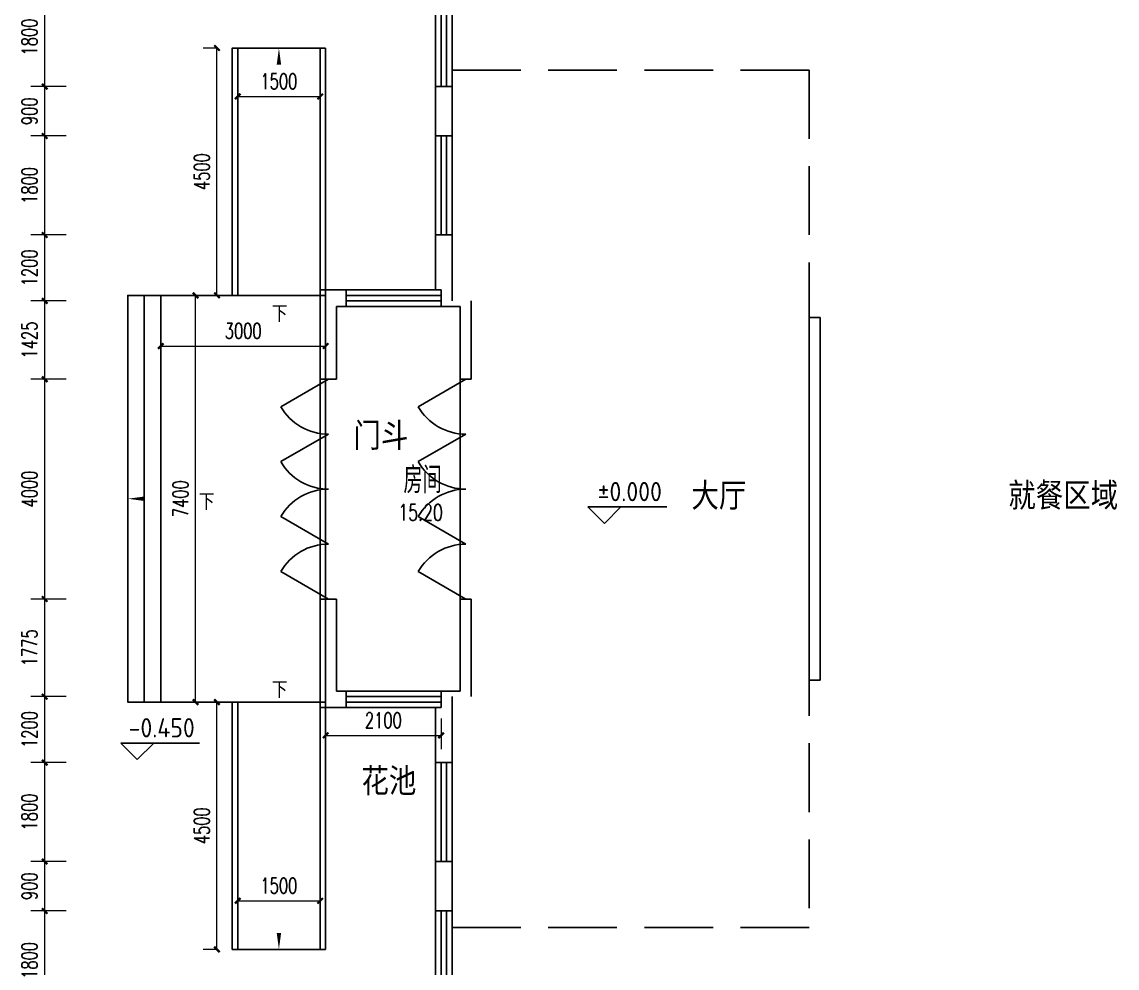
# Model space of a CAD drawing. Extents: x 0 to 302064749, y -59725395 to 1524223.
# Drawn here: x 884102 to 904029, y -94342 to -77126 of the extents above; entities that cross this region are included whole.
import ezdxf

# ---------------------------------------------------------------- set-up
doc = ezdxf.new("R2010")
doc.units = 0
doc.header["$LTSCALE"] = 1000
doc.linetypes.add('DASH', pattern=[0.35, 0.25, -0.1])
doc.linetypes.add('DOTE', pattern=[2.42, 2, -0.2, 0.02, -0.2])
for name, color, linetype in [('A-ANNO-IDEN', 3, 'Continuous'), ('A-ANNO-IDEN-LEVL', 3, 'Continuous'), ('A-ANNO-TXT', 7, 'Continuous'), ('A-FLOR-STRS', 140, 'Continuous'), ('E2-楼梯、坡道', 52, 'Continuous'), ('PUB_DIM', 3, 'Continuous'), ('PUB_TEXT', 7, 'Continuous'), ('SPACE', 7, 'Continuous'), ('WALL', 2, 'Continuous'), ('WINDOW', 4, 'Continuous')]:
    doc.layers.add(name, color=color, linetype=linetype)
doc.layers.add('DOTE', color=1, linetype='DOTE', lineweight=9, plot=False)
doc.layers.get('DOTE').off()
doc.styles.add('-黑体_T3', font='', dxfattribs={"width": 0.8})
doc.styles.add('_TCH_SPACE', font='SIMPLEX', dxfattribs={"height": 5, "bigfont": 'GBCBIG'})
doc.styles.add('A_DIM_T3', font='simplex.shx', dxfattribs={"width": 0.7, "bigfont": 'gbcbig.shx'})
doc.styles.get("Standard").update_dxf_attribs({"font": 'geniso.shx', "bigfont": 'hztxt.shx'})
doc.styles.get('-黑体_T3').set_extended_font_data('SimHei')
doc.dimstyles.new('_TCH_ARCH&&100', dxfattribs={"dimtxt": 280, "dimasz": 100, "dimexe": 250, "dimexo": 300, "dimgap": 135, "dimtad": 1, "dimdec": 0, "dimzin": 0, "dimdsep": 46, "dimtxsty": 'A_DIM_T3', "dimblk": 'ARCHTICK', "dimcen": 0.09, "dimclrt": 7, "dimazin": 2, "dimtfac": 1, "dimtdec": 0, "dimtix": 1, "dimtmove": 2, "dimatfit": 3, "dimfxl": 150, "dimtolj": 1, "dimtzin": 0, "dimarcsym": 0})

# ---------------------------------------------------------------- blocks, each defined once
blk = doc.blocks.new('_ArchTick')
at = {"color": 0, "linetype": 'ByBlock', "const_width": 0.4}
blk.add_lwpolyline([(-0.5, -0.5), (0.5, 0.5)], dxfattribs=at)
blk = doc.blocks.new('*D43')
at = {"layer": 'Defpoints', "color": 0, "transparency": 16777216}
for p in [(-2000, 13900), (100, 13900), (100, 13293)]:
    blk.add_point(p, dxfattribs=at)
at = {"layer": 'PUB_DIM', "color": 0, "lineweight": -2, "transparency": 16777216}
for p, q in [((-2000, 13600), (-2000, 13043)), ((100, 13600), (100, 13043)), ((-2000, 13293), (100, 13293))]:
    blk.add_line(p, q, dxfattribs=at)
at = {"layer": 'PUB_DIM', "color": 0, "lineweight": -2, "transparency": 16777216, "xscale": 100, "yscale": 100, "zscale": 100, "rotation": 180}
blk.add_blockref('_ArchTick', (-2000, 13293), dxfattribs=at)
at = {"layer": 'PUB_DIM', "color": 0, "lineweight": -2, "transparency": 16777216, "xscale": 100, "yscale": 100, "zscale": 100}
blk.add_blockref('_ArchTick', (100, 13293), dxfattribs=at)
at = {"layer": 'PUB_DIM', "color": 7, "transparency": 16777216, "insert": (-950, 13568), "char_height": 280, "attachment_point": 5, "style": 'A_DIM_T3'}
blk.add_mtext('\\A1;2100', dxfattribs=at)
blk = doc.blocks.new('*D44')
at = {"layer": 'Defpoints', "color": 0, "transparency": 16777216}
for p in [(-3977, 13900), (-3700, 13900), (-3700, 9400)]:
    blk.add_point(p, dxfattribs=at)
at = {"layer": 'PUB_DIM', "color": 0, "lineweight": -2, "transparency": 16777216}
for p, q in [((-4000, 13900), (-4227, 13900)), ((-3977, 9400), (-3977, 13900)), ((-4000, 9400), (-4227, 9400))]:
    blk.add_line(p, q, dxfattribs=at)
at = {"layer": 'PUB_DIM', "color": 0, "lineweight": -2, "transparency": 16777216, "xscale": 100, "yscale": 100, "zscale": 100}
for p, rotation in [((-3977, 13900), 90), ((-3977, 9400), 270)]:
    blk.add_blockref('_ArchTick', p, dxfattribs=dict(at, rotation=rotation))
at = {"layer": 'PUB_DIM', "color": 7, "transparency": 16777216, "insert": (-4252, 11650), "char_height": 280, "attachment_point": 5, "rotation": 90, "style": 'A_DIM_T3'}
blk.add_mtext('\\A1;4500', dxfattribs=at)
blk = doc.blocks.new('*D45')
at = {"layer": 'Defpoints', "color": 0, "transparency": 16777216}
for p in [(-3977, 25800), (-3700, 25800), (-3700, 21300)]:
    blk.add_point(p, dxfattribs=at)
at = {"layer": 'PUB_DIM', "color": 0, "lineweight": -2, "transparency": 16777216}
for p, q in [((-4000, 25800), (-4227, 25800)), ((-3977, 21300), (-3977, 25800)), ((-4000, 21300), (-4227, 21300))]:
    blk.add_line(p, q, dxfattribs=at)
at = {"layer": 'PUB_DIM', "color": 0, "lineweight": -2, "transparency": 16777216, "xscale": 100, "yscale": 100, "zscale": 100}
for p, rotation in [((-3977, 25800), 90), ((-3977, 21300), 270)]:
    blk.add_blockref('_ArchTick', p, dxfattribs=dict(at, rotation=rotation))
at = {"layer": 'PUB_DIM', "color": 7, "transparency": 16777216, "insert": (-4252, 23550), "char_height": 280, "attachment_point": 5, "rotation": 90, "style": 'A_DIM_T3'}
blk.add_mtext('\\A1;4500', dxfattribs=at)
blk = doc.blocks.new('*D55')
at = {"layer": 'Defpoints', "color": 0, "transparency": 16777216}
for p in [(-3600, 25800), (-2100, 25800), (-2100, 24919)]:
    blk.add_point(p, dxfattribs=at)
at = {"layer": 'PUB_DIM', "color": 0, "lineweight": -2, "transparency": 16777216}
for p, q in [((-3600, 25500), (-3600, 24669)), ((-2100, 25500), (-2100, 24669)), ((-3600, 24919), (-2100, 24919))]:
    blk.add_line(p, q, dxfattribs=at)
at = {"layer": 'PUB_DIM', "color": 0, "lineweight": -2, "transparency": 16777216, "xscale": 100, "yscale": 100, "zscale": 100, "rotation": 180}
blk.add_blockref('_ArchTick', (-3600, 24919), dxfattribs=at)
at = {"layer": 'PUB_DIM', "color": 0, "lineweight": -2, "transparency": 16777216, "xscale": 100, "yscale": 100, "zscale": 100}
blk.add_blockref('_ArchTick', (-2100, 24919), dxfattribs=at)
at = {"layer": 'PUB_DIM', "color": 7, "transparency": 16777216, "insert": (-2850, 25194), "char_height": 280, "attachment_point": 5, "style": 'A_DIM_T3'}
blk.add_mtext('\\A1;1500', dxfattribs=at)
blk = doc.blocks.new('*D56')
at = {"layer": 'Defpoints', "color": 0, "transparency": 16777216}
for p in [(-2100, 10285), (-3600, 9400), (-2100, 9400)]:
    blk.add_point(p, dxfattribs=at)
at = {"layer": 'PUB_DIM', "color": 0, "lineweight": -2, "transparency": 16777216}
for p, q in [((-3600, 9700), (-3600, 10535)), ((-2100, 9700), (-2100, 10535)), ((-3600, 10285), (-2100, 10285))]:
    blk.add_line(p, q, dxfattribs=at)
at = {"layer": 'PUB_DIM', "color": 0, "lineweight": -2, "transparency": 16777216, "xscale": 100, "yscale": 100, "zscale": 100, "rotation": 180}
blk.add_blockref('_ArchTick', (-3600, 10285), dxfattribs=at)
at = {"layer": 'PUB_DIM', "color": 0, "lineweight": -2, "transparency": 16777216, "xscale": 100, "yscale": 100, "zscale": 100}
blk.add_blockref('_ArchTick', (-2100, 10285), dxfattribs=at)
at = {"layer": 'PUB_DIM', "color": 7, "transparency": 16777216, "insert": (-2850, 10560), "char_height": 280, "attachment_point": 5, "style": 'A_DIM_T3'}
blk.add_mtext('\\A1;1500', dxfattribs=at)
blk = doc.blocks.new('*D61')
at = {"layer": 'Defpoints', "color": 0, "transparency": 16777216}
for p in [(-5000, 20710), (-2000, 20710), (-2000, 20378)]:
    blk.add_point(p, dxfattribs=at)
at = {"layer": 'PUB_DIM', "color": 0, "lineweight": -2, "transparency": 16777216}
for p, q in [((-5000, 20410), (-5000, 20128)), ((-5000, 20378), (-2000, 20378)), ((-2000, 20410), (-2000, 20128))]:
    blk.add_line(p, q, dxfattribs=at)
at = {"layer": 'PUB_DIM', "color": 0, "lineweight": -2, "transparency": 16777216, "xscale": 100, "yscale": 100, "zscale": 100, "rotation": 180}
blk.add_blockref('_ArchTick', (-5000, 20378), dxfattribs=at)
at = {"layer": 'PUB_DIM', "color": 0, "lineweight": -2, "transparency": 16777216, "xscale": 100, "yscale": 100, "zscale": 100}
blk.add_blockref('_ArchTick', (-2000, 20378), dxfattribs=at)
at = {"layer": 'PUB_DIM', "color": 7, "transparency": 16777216, "insert": (-3500, 20653), "char_height": 280, "attachment_point": 5, "style": 'A_DIM_T3'}
blk.add_mtext('\\A1;3000', dxfattribs=at)
blk = doc.blocks.new('*D62')
at = {"layer": 'Defpoints', "color": 0, "transparency": 16777216}
for p in [(-5000, 21300), (-4366, 21300), (-5000, 13900)]:
    blk.add_point(p, dxfattribs=at)
at = {"layer": 'PUB_DIM', "color": 0, "lineweight": -2, "transparency": 16777216}
for p, q in [((-4700, 21300), (-4116, 21300)), ((-4366, 13900), (-4366, 21300)), ((-4700, 13900), (-4116, 13900))]:
    blk.add_line(p, q, dxfattribs=at)
at = {"layer": 'PUB_DIM', "color": 0, "lineweight": -2, "transparency": 16777216, "xscale": 100, "yscale": 100, "zscale": 100}
for p, rotation in [((-4366, 21300), 90), ((-4366, 13900), 270)]:
    blk.add_blockref('_ArchTick', p, dxfattribs=dict(at, rotation=rotation))
at = {"layer": 'PUB_DIM', "color": 7, "transparency": 16777216, "insert": (-4641, 17600), "char_height": 280, "attachment_point": 5, "rotation": 90, "style": 'A_DIM_T3'}
blk.add_mtext('\\A1;7400', dxfattribs=at)
blk = doc.blocks.new('*D68')
at = {"layer": 'Defpoints', "color": 0, "transparency": 16777216}
for p in [(-7112, 26900), (-6418, 26900), (-6418, 25100)]:
    blk.add_point(p, dxfattribs=at)
at = {"layer": 'PUB_DIM', "color": 0, "lineweight": -2, "transparency": 16777216}
for p, q in [((-6718, 26900), (-7362, 26900)), ((-7112, 25100), (-7112, 26900)), ((-6718, 25100), (-7362, 25100))]:
    blk.add_line(p, q, dxfattribs=at)
at = {"layer": 'PUB_DIM', "color": 0, "lineweight": -2, "transparency": 16777216, "xscale": 100, "yscale": 100, "zscale": 100}
for p, rotation in [((-7112, 26900), 90), ((-7112, 25100), 270)]:
    blk.add_blockref('_ArchTick', p, dxfattribs=dict(at, rotation=rotation))
at = {"layer": 'PUB_DIM', "color": 7, "transparency": 16777216, "insert": (-7387, 26000), "char_height": 280, "attachment_point": 5, "rotation": 90, "style": 'A_DIM_T3'}
blk.add_mtext('\\A1;1800', dxfattribs=at)
blk = doc.blocks.new('*D69')
at = {"layer": 'Defpoints', "color": 0, "transparency": 16777216}
for p in [(-7112, 25100), (-6418, 25100), (-6418, 24200)]:
    blk.add_point(p, dxfattribs=at)
at = {"layer": 'PUB_DIM', "color": 0, "lineweight": -2, "transparency": 16777216}
for p, q in [((-6718, 25100), (-7362, 25100)), ((-7112, 24200), (-7112, 25100)), ((-6718, 24200), (-7362, 24200))]:
    blk.add_line(p, q, dxfattribs=at)
at = {"layer": 'PUB_DIM', "color": 0, "lineweight": -2, "transparency": 16777216, "xscale": 100, "yscale": 100, "zscale": 100}
for p, rotation in [((-7112, 25100), 90), ((-7112, 24200), 270)]:
    blk.add_blockref('_ArchTick', p, dxfattribs=dict(at, rotation=rotation))
at = {"layer": 'PUB_DIM', "color": 7, "transparency": 16777216, "insert": (-7387, 24650), "char_height": 280, "attachment_point": 5, "rotation": 90, "style": 'A_DIM_T3'}
blk.add_mtext('\\A1;900', dxfattribs=at)
blk = doc.blocks.new('*D70')
at = {"layer": 'Defpoints', "color": 0, "transparency": 16777216}
for p in [(-7112, 24200), (-6418, 24200), (-6418, 22400)]:
    blk.add_point(p, dxfattribs=at)
at = {"layer": 'PUB_DIM', "color": 0, "lineweight": -2, "transparency": 16777216}
for p, q in [((-6718, 24200), (-7362, 24200)), ((-7112, 22400), (-7112, 24200)), ((-6718, 22400), (-7362, 22400))]:
    blk.add_line(p, q, dxfattribs=at)
at = {"layer": 'PUB_DIM', "color": 0, "lineweight": -2, "transparency": 16777216, "xscale": 100, "yscale": 100, "zscale": 100}
for p, rotation in [((-7112, 24200), 90), ((-7112, 22400), 270)]:
    blk.add_blockref('_ArchTick', p, dxfattribs=dict(at, rotation=rotation))
at = {"layer": 'PUB_DIM', "color": 7, "transparency": 16777216, "insert": (-7387, 23300), "char_height": 280, "attachment_point": 5, "rotation": 90, "style": 'A_DIM_T3'}
blk.add_mtext('\\A1;1800', dxfattribs=at)
blk = doc.blocks.new('*D71')
at = {"layer": 'Defpoints', "color": 0, "transparency": 16777216}
for p in [(-7112, 22400), (-6418, 22400), (-6418, 21200)]:
    blk.add_point(p, dxfattribs=at)
at = {"layer": 'PUB_DIM', "color": 0, "lineweight": -2, "transparency": 16777216}
for p, q in [((-6718, 22400), (-7362, 22400)), ((-7112, 21200), (-7112, 22400)), ((-6718, 21200), (-7362, 21200))]:
    blk.add_line(p, q, dxfattribs=at)
at = {"layer": 'PUB_DIM', "color": 0, "lineweight": -2, "transparency": 16777216, "xscale": 100, "yscale": 100, "zscale": 100}
for p, rotation in [((-7112, 22400), 90), ((-7112, 21200), 270)]:
    blk.add_blockref('_ArchTick', p, dxfattribs=dict(at, rotation=rotation))
at = {"layer": 'PUB_DIM', "color": 7, "transparency": 16777216, "insert": (-7387, 21800), "char_height": 280, "attachment_point": 5, "rotation": 90, "style": 'A_DIM_T3'}
blk.add_mtext('\\A1;1200', dxfattribs=at)
blk = doc.blocks.new('*D72')
at = {"layer": 'Defpoints', "color": 0, "transparency": 16777216}
for p in [(-7112, 21200), (-6418, 21200), (-6418, 19775)]:
    blk.add_point(p, dxfattribs=at)
at = {"layer": 'PUB_DIM', "color": 0, "lineweight": -2, "transparency": 16777216}
for p, q in [((-6718, 21200), (-7362, 21200)), ((-7112, 19775), (-7112, 21200)), ((-6718, 19775), (-7362, 19775))]:
    blk.add_line(p, q, dxfattribs=at)
at = {"layer": 'PUB_DIM', "color": 0, "lineweight": -2, "transparency": 16777216, "xscale": 100, "yscale": 100, "zscale": 100}
for p, rotation in [((-7112, 21200), 90), ((-7112, 19775), 270)]:
    blk.add_blockref('_ArchTick', p, dxfattribs=dict(at, rotation=rotation))
at = {"layer": 'PUB_DIM', "color": 7, "transparency": 16777216, "insert": (-7387, 20487), "char_height": 280, "attachment_point": 5, "rotation": 90, "style": 'A_DIM_T3'}
blk.add_mtext('\\A1;1425', dxfattribs=at)
blk = doc.blocks.new('*D73')
at = {"layer": 'Defpoints', "color": 0, "transparency": 16777216}
for p in [(-7112, 19775), (-6418, 19775), (-6418, 15775)]:
    blk.add_point(p, dxfattribs=at)
at = {"layer": 'PUB_DIM', "color": 0, "lineweight": -2, "transparency": 16777216}
for p, q in [((-6718, 19775), (-7362, 19775)), ((-7112, 15775), (-7112, 19775)), ((-6718, 15775), (-7362, 15775))]:
    blk.add_line(p, q, dxfattribs=at)
at = {"layer": 'PUB_DIM', "color": 0, "lineweight": -2, "transparency": 16777216, "xscale": 100, "yscale": 100, "zscale": 100}
for p, rotation in [((-7112, 19775), 90), ((-7112, 15775), 270)]:
    blk.add_blockref('_ArchTick', p, dxfattribs=dict(at, rotation=rotation))
at = {"layer": 'PUB_DIM', "color": 7, "transparency": 16777216, "insert": (-7387, 17775), "char_height": 280, "attachment_point": 5, "rotation": 90, "style": 'A_DIM_T3'}
blk.add_mtext('\\A1;4000', dxfattribs=at)
blk = doc.blocks.new('*D74')
at = {"layer": 'Defpoints', "color": 0, "transparency": 16777216}
for p in [(-7112, 15775), (-6418, 15775), (-6418, 14000)]:
    blk.add_point(p, dxfattribs=at)
at = {"layer": 'PUB_DIM', "color": 0, "lineweight": -2, "transparency": 16777216}
for p, q in [((-6718, 15775), (-7362, 15775)), ((-7112, 14000), (-7112, 15775)), ((-6718, 14000), (-7362, 14000))]:
    blk.add_line(p, q, dxfattribs=at)
at = {"layer": 'PUB_DIM', "color": 0, "lineweight": -2, "transparency": 16777216, "xscale": 100, "yscale": 100, "zscale": 100}
for p, rotation in [((-7112, 15775), 90), ((-7112, 14000), 270)]:
    blk.add_blockref('_ArchTick', p, dxfattribs=dict(at, rotation=rotation))
at = {"layer": 'PUB_DIM', "color": 7, "transparency": 16777216, "insert": (-7387, 14887), "char_height": 280, "attachment_point": 5, "rotation": 90, "style": 'A_DIM_T3'}
blk.add_mtext('\\A1;1775', dxfattribs=at)
blk = doc.blocks.new('*D75')
at = {"layer": 'Defpoints', "color": 0, "transparency": 16777216}
for p in [(-7112, 14000), (-6418, 14000), (-6418, 12800)]:
    blk.add_point(p, dxfattribs=at)
at = {"layer": 'PUB_DIM', "color": 0, "lineweight": -2, "transparency": 16777216}
for p, q in [((-6718, 14000), (-7362, 14000)), ((-7112, 12800), (-7112, 14000)), ((-6718, 12800), (-7362, 12800))]:
    blk.add_line(p, q, dxfattribs=at)
at = {"layer": 'PUB_DIM', "color": 0, "lineweight": -2, "transparency": 16777216, "xscale": 100, "yscale": 100, "zscale": 100}
for p, rotation in [((-7112, 14000), 90), ((-7112, 12800), 270)]:
    blk.add_blockref('_ArchTick', p, dxfattribs=dict(at, rotation=rotation))
at = {"layer": 'PUB_DIM', "color": 7, "transparency": 16777216, "insert": (-7387, 13400), "char_height": 280, "attachment_point": 5, "rotation": 90, "style": 'A_DIM_T3'}
blk.add_mtext('\\A1;1200', dxfattribs=at)
blk = doc.blocks.new('*D76')
at = {"layer": 'Defpoints', "color": 0, "transparency": 16777216}
for p in [(-7112, 12800), (-6418, 12800), (-6418, 11000)]:
    blk.add_point(p, dxfattribs=at)
at = {"layer": 'PUB_DIM', "color": 0, "lineweight": -2, "transparency": 16777216}
for p, q in [((-6718, 12800), (-7362, 12800)), ((-7112, 11000), (-7112, 12800)), ((-6718, 11000), (-7362, 11000))]:
    blk.add_line(p, q, dxfattribs=at)
at = {"layer": 'PUB_DIM', "color": 0, "lineweight": -2, "transparency": 16777216, "xscale": 100, "yscale": 100, "zscale": 100}
for p, rotation in [((-7112, 12800), 90), ((-7112, 11000), 270)]:
    blk.add_blockref('_ArchTick', p, dxfattribs=dict(at, rotation=rotation))
at = {"layer": 'PUB_DIM', "color": 7, "transparency": 16777216, "insert": (-7387, 11900), "char_height": 280, "attachment_point": 5, "rotation": 90, "style": 'A_DIM_T3'}
blk.add_mtext('\\A1;1800', dxfattribs=at)
blk = doc.blocks.new('*D77')
at = {"layer": 'Defpoints', "color": 0, "transparency": 16777216}
for p in [(-7112, 11000), (-6418, 11000), (-6418, 10100)]:
    blk.add_point(p, dxfattribs=at)
at = {"layer": 'PUB_DIM', "color": 0, "lineweight": -2, "transparency": 16777216}
for p, q in [((-6718, 11000), (-7362, 11000)), ((-7112, 10100), (-7112, 11000)), ((-6718, 10100), (-7362, 10100))]:
    blk.add_line(p, q, dxfattribs=at)
at = {"layer": 'PUB_DIM', "color": 0, "lineweight": -2, "transparency": 16777216, "xscale": 100, "yscale": 100, "zscale": 100}
for p, rotation in [((-7112, 11000), 90), ((-7112, 10100), 270)]:
    blk.add_blockref('_ArchTick', p, dxfattribs=dict(at, rotation=rotation))
at = {"layer": 'PUB_DIM', "color": 7, "transparency": 16777216, "insert": (-7387, 10550), "char_height": 280, "attachment_point": 5, "rotation": 90, "style": 'A_DIM_T3'}
blk.add_mtext('\\A1;900', dxfattribs=at)
blk = doc.blocks.new('*D78')
at = {"layer": 'Defpoints', "color": 0, "transparency": 16777216}
for p in [(-7112, 10100), (-6418, 10100), (-6418, 8300)]:
    blk.add_point(p, dxfattribs=at)
at = {"layer": 'PUB_DIM', "color": 0, "lineweight": -2, "transparency": 16777216}
for p, q in [((-6718, 10100), (-7362, 10100)), ((-7112, 8300), (-7112, 10100)), ((-6718, 8300), (-7362, 8300))]:
    blk.add_line(p, q, dxfattribs=at)
at = {"layer": 'PUB_DIM', "color": 0, "lineweight": -2, "transparency": 16777216, "xscale": 100, "yscale": 100, "zscale": 100}
for p, rotation in [((-7112, 10100), 90), ((-7112, 8300), 270)]:
    blk.add_blockref('_ArchTick', p, dxfattribs=dict(at, rotation=rotation))
at = {"layer": 'PUB_DIM', "color": 7, "transparency": 16777216, "insert": (-7387, 9200), "char_height": 280, "attachment_point": 5, "rotation": 90, "style": 'A_DIM_T3'}
blk.add_mtext('\\A1;1800', dxfattribs=at)
blk = doc.blocks.new('$WINLIB2D$00000001')
at = {"color": 0}
for points in [[(-0.5, 0.5), (-0.5, -0.5)], [(-0.5, 0.5), (0.5, 0.5)], [(0.5, -0.5), (0.5, 0.5)], [(0.5, 0.167), (-0.5, 0.167)], [(0.5, -0.167), (-0.5, -0.167)], [(-0.5, -0.5), (0.5, -0.5)]]:
    blk.add_lwpolyline(points, dxfattribs=at)
blk = doc.blocks.new('$DorLib2D$00000228')
at = {"color": 0}
blk.add_line((0.5, 0), (0, 0.866), dxfattribs=at)
blk.add_arc((0.5, 0), 1, 120, 180, dxfattribs=at)
blk = doc.blocks.new('$DorLib2D$00000231')
at = {"color": 0}
for p, q in [((-0.5, 0), (-0.25, 0.433)), ((0.5, 0), (0.25, 0.433))]:
    blk.add_line(p, q, dxfattribs=at)
for centre, start, end in [((-0.5, 0), 0, 60), ((0.5, 0), 120, 180)]:
    blk.add_arc(centre, 0.5, start, end, dxfattribs=at)
blk = doc.blocks.new('*D453')
at = {"layer": 'Defpoints', "color": 0, "transparency": 16777216}
for p in [(-2000, 13900), (100, 13900), (100, 13293)]:
    blk.add_point(p, dxfattribs=at)
at = {"layer": 'PUB_DIM', "color": 0, "lineweight": -2, "transparency": 16777216}
for p, q in [((-2000, 13600), (-2000, 13043)), ((100, 13600), (100, 13043)), ((-2000, 13293), (100, 13293))]:
    blk.add_line(p, q, dxfattribs=at)
at = {"layer": 'PUB_DIM', "color": 0, "lineweight": -2, "transparency": 16777216, "xscale": 100, "yscale": 100, "zscale": 100, "rotation": 180}
blk.add_blockref('_ArchTick', (-2000, 13293), dxfattribs=at)
at = {"layer": 'PUB_DIM', "color": 0, "lineweight": -2, "transparency": 16777216, "xscale": 100, "yscale": 100, "zscale": 100}
blk.add_blockref('_ArchTick', (100, 13293), dxfattribs=at)
at = {"layer": 'PUB_DIM', "color": 7, "transparency": 16777216, "insert": (-950, 13568), "char_height": 280, "attachment_point": 5, "style": 'A_DIM_T3'}
blk.add_mtext('\\A1;2100', dxfattribs=at)
blk = doc.blocks.new('*D454')
at = {"layer": 'Defpoints', "color": 0, "transparency": 16777216}
for p in [(-3977, 13900), (-3700, 13900), (-3700, 9400)]:
    blk.add_point(p, dxfattribs=at)
at = {"layer": 'PUB_DIM', "color": 0, "lineweight": -2, "transparency": 16777216}
for p, q in [((-4000, 13900), (-4227, 13900)), ((-3977, 9400), (-3977, 13900)), ((-4000, 9400), (-4227, 9400))]:
    blk.add_line(p, q, dxfattribs=at)
at = {"layer": 'PUB_DIM', "color": 0, "lineweight": -2, "transparency": 16777216, "xscale": 100, "yscale": 100, "zscale": 100}
for p, rotation in [((-3977, 13900), 90), ((-3977, 9400), 270)]:
    blk.add_blockref('_ArchTick', p, dxfattribs=dict(at, rotation=rotation))
at = {"layer": 'PUB_DIM', "color": 7, "transparency": 16777216, "insert": (-4252, 11650), "char_height": 280, "attachment_point": 5, "rotation": 90, "style": 'A_DIM_T3'}
blk.add_mtext('\\A1;4500', dxfattribs=at)
blk = doc.blocks.new('*D455')
at = {"layer": 'Defpoints', "color": 0, "transparency": 16777216}
for p in [(-3977, 25800), (-3700, 25800), (-3700, 21300)]:
    blk.add_point(p, dxfattribs=at)
at = {"layer": 'PUB_DIM', "color": 0, "lineweight": -2, "transparency": 16777216}
for p, q in [((-4000, 25800), (-4227, 25800)), ((-3977, 21300), (-3977, 25800)), ((-4000, 21300), (-4227, 21300))]:
    blk.add_line(p, q, dxfattribs=at)
at = {"layer": 'PUB_DIM', "color": 0, "lineweight": -2, "transparency": 16777216, "xscale": 100, "yscale": 100, "zscale": 100}
for p, rotation in [((-3977, 25800), 90), ((-3977, 21300), 270)]:
    blk.add_blockref('_ArchTick', p, dxfattribs=dict(at, rotation=rotation))
at = {"layer": 'PUB_DIM', "color": 7, "transparency": 16777216, "insert": (-4252, 23550), "char_height": 280, "attachment_point": 5, "rotation": 90, "style": 'A_DIM_T3'}
blk.add_mtext('\\A1;4500', dxfattribs=at)
blk = doc.blocks.new('*D465')
at = {"layer": 'Defpoints', "color": 0, "transparency": 16777216}
for p in [(-3600, 25800), (-2100, 25800), (-2100, 24919)]:
    blk.add_point(p, dxfattribs=at)
at = {"layer": 'PUB_DIM', "color": 0, "lineweight": -2, "transparency": 16777216}
for p, q in [((-3600, 25500), (-3600, 24669)), ((-2100, 25500), (-2100, 24669)), ((-3600, 24919), (-2100, 24919))]:
    blk.add_line(p, q, dxfattribs=at)
at = {"layer": 'PUB_DIM', "color": 0, "lineweight": -2, "transparency": 16777216, "xscale": 100, "yscale": 100, "zscale": 100, "rotation": 180}
blk.add_blockref('_ArchTick', (-3600, 24919), dxfattribs=at)
at = {"layer": 'PUB_DIM', "color": 0, "lineweight": -2, "transparency": 16777216, "xscale": 100, "yscale": 100, "zscale": 100}
blk.add_blockref('_ArchTick', (-2100, 24919), dxfattribs=at)
at = {"layer": 'PUB_DIM', "color": 7, "transparency": 16777216, "insert": (-2850, 25194), "char_height": 280, "attachment_point": 5, "style": 'A_DIM_T3'}
blk.add_mtext('\\A1;1500', dxfattribs=at)
blk = doc.blocks.new('*D466')
at = {"layer": 'Defpoints', "color": 0, "transparency": 16777216}
for p in [(-2100, 10285), (-3600, 9400), (-2100, 9400)]:
    blk.add_point(p, dxfattribs=at)
at = {"layer": 'PUB_DIM', "color": 0, "lineweight": -2, "transparency": 16777216}
for p, q in [((-3600, 9700), (-3600, 10535)), ((-2100, 9700), (-2100, 10535)), ((-3600, 10285), (-2100, 10285))]:
    blk.add_line(p, q, dxfattribs=at)
at = {"layer": 'PUB_DIM', "color": 0, "lineweight": -2, "transparency": 16777216, "xscale": 100, "yscale": 100, "zscale": 100, "rotation": 180}
blk.add_blockref('_ArchTick', (-3600, 10285), dxfattribs=at)
at = {"layer": 'PUB_DIM', "color": 0, "lineweight": -2, "transparency": 16777216, "xscale": 100, "yscale": 100, "zscale": 100}
blk.add_blockref('_ArchTick', (-2100, 10285), dxfattribs=at)
at = {"layer": 'PUB_DIM', "color": 7, "transparency": 16777216, "insert": (-2850, 10560), "char_height": 280, "attachment_point": 5, "style": 'A_DIM_T3'}
blk.add_mtext('\\A1;1500', dxfattribs=at)
blk = doc.blocks.new('*D471')
at = {"layer": 'Defpoints', "color": 0, "transparency": 16777216}
for p in [(-5000, 20710), (-2000, 20710), (-2000, 20378)]:
    blk.add_point(p, dxfattribs=at)
at = {"layer": 'PUB_DIM', "color": 0, "lineweight": -2, "transparency": 16777216}
for p, q in [((-5000, 20410), (-5000, 20128)), ((-5000, 20378), (-2000, 20378)), ((-2000, 20410), (-2000, 20128))]:
    blk.add_line(p, q, dxfattribs=at)
at = {"layer": 'PUB_DIM', "color": 0, "lineweight": -2, "transparency": 16777216, "xscale": 100, "yscale": 100, "zscale": 100, "rotation": 180}
blk.add_blockref('_ArchTick', (-5000, 20378), dxfattribs=at)
at = {"layer": 'PUB_DIM', "color": 0, "lineweight": -2, "transparency": 16777216, "xscale": 100, "yscale": 100, "zscale": 100}
blk.add_blockref('_ArchTick', (-2000, 20378), dxfattribs=at)
at = {"layer": 'PUB_DIM', "color": 7, "transparency": 16777216, "insert": (-3500, 20653), "char_height": 280, "attachment_point": 5, "style": 'A_DIM_T3'}
blk.add_mtext('\\A1;3000', dxfattribs=at)
blk = doc.blocks.new('*D472')
at = {"layer": 'Defpoints', "color": 0, "transparency": 16777216}
for p in [(-5000, 21300), (-4366, 21300), (-5000, 13900)]:
    blk.add_point(p, dxfattribs=at)
at = {"layer": 'PUB_DIM', "color": 0, "lineweight": -2, "transparency": 16777216}
for p, q in [((-4700, 21300), (-4116, 21300)), ((-4366, 13900), (-4366, 21300)), ((-4700, 13900), (-4116, 13900))]:
    blk.add_line(p, q, dxfattribs=at)
at = {"layer": 'PUB_DIM', "color": 0, "lineweight": -2, "transparency": 16777216, "xscale": 100, "yscale": 100, "zscale": 100}
for p, rotation in [((-4366, 21300), 90), ((-4366, 13900), 270)]:
    blk.add_blockref('_ArchTick', p, dxfattribs=dict(at, rotation=rotation))
at = {"layer": 'PUB_DIM', "color": 7, "transparency": 16777216, "insert": (-4641, 17600), "char_height": 280, "attachment_point": 5, "rotation": 90, "style": 'A_DIM_T3'}
blk.add_mtext('\\A1;7400', dxfattribs=at)
blk = doc.blocks.new('*D478')
at = {"layer": 'Defpoints', "color": 0, "transparency": 16777216}
for p in [(-7112, 26900), (-6418, 26900), (-6418, 25100)]:
    blk.add_point(p, dxfattribs=at)
at = {"layer": 'PUB_DIM', "color": 0, "lineweight": -2, "transparency": 16777216}
for p, q in [((-6718, 26900), (-7362, 26900)), ((-7112, 25100), (-7112, 26900)), ((-6718, 25100), (-7362, 25100))]:
    blk.add_line(p, q, dxfattribs=at)
at = {"layer": 'PUB_DIM', "color": 0, "lineweight": -2, "transparency": 16777216, "xscale": 100, "yscale": 100, "zscale": 100}
for p, rotation in [((-7112, 26900), 90), ((-7112, 25100), 270)]:
    blk.add_blockref('_ArchTick', p, dxfattribs=dict(at, rotation=rotation))
at = {"layer": 'PUB_DIM', "color": 7, "transparency": 16777216, "insert": (-7387, 26000), "char_height": 280, "attachment_point": 5, "rotation": 90, "style": 'A_DIM_T3'}
blk.add_mtext('\\A1;1800', dxfattribs=at)
blk = doc.blocks.new('*D479')
at = {"layer": 'Defpoints', "color": 0, "transparency": 16777216}
for p in [(-7112, 25100), (-6418, 25100), (-6418, 24200)]:
    blk.add_point(p, dxfattribs=at)
at = {"layer": 'PUB_DIM', "color": 0, "lineweight": -2, "transparency": 16777216}
for p, q in [((-6718, 25100), (-7362, 25100)), ((-7112, 24200), (-7112, 25100)), ((-6718, 24200), (-7362, 24200))]:
    blk.add_line(p, q, dxfattribs=at)
at = {"layer": 'PUB_DIM', "color": 0, "lineweight": -2, "transparency": 16777216, "xscale": 100, "yscale": 100, "zscale": 100}
for p, rotation in [((-7112, 25100), 90), ((-7112, 24200), 270)]:
    blk.add_blockref('_ArchTick', p, dxfattribs=dict(at, rotation=rotation))
at = {"layer": 'PUB_DIM', "color": 7, "transparency": 16777216, "insert": (-7387, 24650), "char_height": 280, "attachment_point": 5, "rotation": 90, "style": 'A_DIM_T3'}
blk.add_mtext('\\A1;900', dxfattribs=at)
blk = doc.blocks.new('*D480')
at = {"layer": 'Defpoints', "color": 0, "transparency": 16777216}
for p in [(-7112, 24200), (-6418, 24200), (-6418, 22400)]:
    blk.add_point(p, dxfattribs=at)
at = {"layer": 'PUB_DIM', "color": 0, "lineweight": -2, "transparency": 16777216}
for p, q in [((-6718, 24200), (-7362, 24200)), ((-7112, 22400), (-7112, 24200)), ((-6718, 22400), (-7362, 22400))]:
    blk.add_line(p, q, dxfattribs=at)
at = {"layer": 'PUB_DIM', "color": 0, "lineweight": -2, "transparency": 16777216, "xscale": 100, "yscale": 100, "zscale": 100}
for p, rotation in [((-7112, 24200), 90), ((-7112, 22400), 270)]:
    blk.add_blockref('_ArchTick', p, dxfattribs=dict(at, rotation=rotation))
at = {"layer": 'PUB_DIM', "color": 7, "transparency": 16777216, "insert": (-7387, 23300), "char_height": 280, "attachment_point": 5, "rotation": 90, "style": 'A_DIM_T3'}
blk.add_mtext('\\A1;1800', dxfattribs=at)
blk = doc.blocks.new('*D481')
at = {"layer": 'Defpoints', "color": 0, "transparency": 16777216}
for p in [(-7112, 22400), (-6418, 22400), (-6418, 21200)]:
    blk.add_point(p, dxfattribs=at)
at = {"layer": 'PUB_DIM', "color": 0, "lineweight": -2, "transparency": 16777216}
for p, q in [((-6718, 22400), (-7362, 22400)), ((-7112, 21200), (-7112, 22400)), ((-6718, 21200), (-7362, 21200))]:
    blk.add_line(p, q, dxfattribs=at)
at = {"layer": 'PUB_DIM', "color": 0, "lineweight": -2, "transparency": 16777216, "xscale": 100, "yscale": 100, "zscale": 100}
for p, rotation in [((-7112, 22400), 90), ((-7112, 21200), 270)]:
    blk.add_blockref('_ArchTick', p, dxfattribs=dict(at, rotation=rotation))
at = {"layer": 'PUB_DIM', "color": 7, "transparency": 16777216, "insert": (-7387, 21800), "char_height": 280, "attachment_point": 5, "rotation": 90, "style": 'A_DIM_T3'}
blk.add_mtext('\\A1;1200', dxfattribs=at)
blk = doc.blocks.new('*D482')
at = {"layer": 'Defpoints', "color": 0, "transparency": 16777216}
for p in [(-7112, 21200), (-6418, 21200), (-6418, 19775)]:
    blk.add_point(p, dxfattribs=at)
at = {"layer": 'PUB_DIM', "color": 0, "lineweight": -2, "transparency": 16777216}
for p, q in [((-6718, 21200), (-7362, 21200)), ((-7112, 19775), (-7112, 21200)), ((-6718, 19775), (-7362, 19775))]:
    blk.add_line(p, q, dxfattribs=at)
at = {"layer": 'PUB_DIM', "color": 0, "lineweight": -2, "transparency": 16777216, "xscale": 100, "yscale": 100, "zscale": 100}
for p, rotation in [((-7112, 21200), 90), ((-7112, 19775), 270)]:
    blk.add_blockref('_ArchTick', p, dxfattribs=dict(at, rotation=rotation))
at = {"layer": 'PUB_DIM', "color": 7, "transparency": 16777216, "insert": (-7387, 20487), "char_height": 280, "attachment_point": 5, "rotation": 90, "style": 'A_DIM_T3'}
blk.add_mtext('\\A1;1425', dxfattribs=at)
blk = doc.blocks.new('*D483')
at = {"layer": 'Defpoints', "color": 0, "transparency": 16777216}
for p in [(-7112, 19775), (-6418, 19775), (-6418, 15775)]:
    blk.add_point(p, dxfattribs=at)
at = {"layer": 'PUB_DIM', "color": 0, "lineweight": -2, "transparency": 16777216}
for p, q in [((-6718, 19775), (-7362, 19775)), ((-7112, 15775), (-7112, 19775)), ((-6718, 15775), (-7362, 15775))]:
    blk.add_line(p, q, dxfattribs=at)
at = {"layer": 'PUB_DIM', "color": 0, "lineweight": -2, "transparency": 16777216, "xscale": 100, "yscale": 100, "zscale": 100}
for p, rotation in [((-7112, 19775), 90), ((-7112, 15775), 270)]:
    blk.add_blockref('_ArchTick', p, dxfattribs=dict(at, rotation=rotation))
at = {"layer": 'PUB_DIM', "color": 7, "transparency": 16777216, "insert": (-7387, 17775), "char_height": 280, "attachment_point": 5, "rotation": 90, "style": 'A_DIM_T3'}
blk.add_mtext('\\A1;4000', dxfattribs=at)
blk = doc.blocks.new('*D484')
at = {"layer": 'Defpoints', "color": 0, "transparency": 16777216}
for p in [(-7112, 15775), (-6418, 15775), (-6418, 14000)]:
    blk.add_point(p, dxfattribs=at)
at = {"layer": 'PUB_DIM', "color": 0, "lineweight": -2, "transparency": 16777216}
for p, q in [((-6718, 15775), (-7362, 15775)), ((-7112, 14000), (-7112, 15775)), ((-6718, 14000), (-7362, 14000))]:
    blk.add_line(p, q, dxfattribs=at)
at = {"layer": 'PUB_DIM', "color": 0, "lineweight": -2, "transparency": 16777216, "xscale": 100, "yscale": 100, "zscale": 100}
for p, rotation in [((-7112, 15775), 90), ((-7112, 14000), 270)]:
    blk.add_blockref('_ArchTick', p, dxfattribs=dict(at, rotation=rotation))
at = {"layer": 'PUB_DIM', "color": 7, "transparency": 16777216, "insert": (-7387, 14887), "char_height": 280, "attachment_point": 5, "rotation": 90, "style": 'A_DIM_T3'}
blk.add_mtext('\\A1;1775', dxfattribs=at)
blk = doc.blocks.new('*D485')
at = {"layer": 'Defpoints', "color": 0, "transparency": 16777216}
for p in [(-7112, 14000), (-6418, 14000), (-6418, 12800)]:
    blk.add_point(p, dxfattribs=at)
at = {"layer": 'PUB_DIM', "color": 0, "lineweight": -2, "transparency": 16777216}
for p, q in [((-6718, 14000), (-7362, 14000)), ((-7112, 12800), (-7112, 14000)), ((-6718, 12800), (-7362, 12800))]:
    blk.add_line(p, q, dxfattribs=at)
at = {"layer": 'PUB_DIM', "color": 0, "lineweight": -2, "transparency": 16777216, "xscale": 100, "yscale": 100, "zscale": 100}
for p, rotation in [((-7112, 14000), 90), ((-7112, 12800), 270)]:
    blk.add_blockref('_ArchTick', p, dxfattribs=dict(at, rotation=rotation))
at = {"layer": 'PUB_DIM', "color": 7, "transparency": 16777216, "insert": (-7387, 13400), "char_height": 280, "attachment_point": 5, "rotation": 90, "style": 'A_DIM_T3'}
blk.add_mtext('\\A1;1200', dxfattribs=at)
blk = doc.blocks.new('*D486')
at = {"layer": 'Defpoints', "color": 0, "transparency": 16777216}
for p in [(-7112, 12800), (-6418, 12800), (-6418, 11000)]:
    blk.add_point(p, dxfattribs=at)
at = {"layer": 'PUB_DIM', "color": 0, "lineweight": -2, "transparency": 16777216}
for p, q in [((-6718, 12800), (-7362, 12800)), ((-7112, 11000), (-7112, 12800)), ((-6718, 11000), (-7362, 11000))]:
    blk.add_line(p, q, dxfattribs=at)
at = {"layer": 'PUB_DIM', "color": 0, "lineweight": -2, "transparency": 16777216, "xscale": 100, "yscale": 100, "zscale": 100}
for p, rotation in [((-7112, 12800), 90), ((-7112, 11000), 270)]:
    blk.add_blockref('_ArchTick', p, dxfattribs=dict(at, rotation=rotation))
at = {"layer": 'PUB_DIM', "color": 7, "transparency": 16777216, "insert": (-7387, 11900), "char_height": 280, "attachment_point": 5, "rotation": 90, "style": 'A_DIM_T3'}
blk.add_mtext('\\A1;1800', dxfattribs=at)
blk = doc.blocks.new('*D487')
at = {"layer": 'Defpoints', "color": 0, "transparency": 16777216}
for p in [(-7112, 11000), (-6418, 11000), (-6418, 10100)]:
    blk.add_point(p, dxfattribs=at)
at = {"layer": 'PUB_DIM', "color": 0, "lineweight": -2, "transparency": 16777216}
for p, q in [((-6718, 11000), (-7362, 11000)), ((-7112, 10100), (-7112, 11000)), ((-6718, 10100), (-7362, 10100))]:
    blk.add_line(p, q, dxfattribs=at)
at = {"layer": 'PUB_DIM', "color": 0, "lineweight": -2, "transparency": 16777216, "xscale": 100, "yscale": 100, "zscale": 100}
for p, rotation in [((-7112, 11000), 90), ((-7112, 10100), 270)]:
    blk.add_blockref('_ArchTick', p, dxfattribs=dict(at, rotation=rotation))
at = {"layer": 'PUB_DIM', "color": 7, "transparency": 16777216, "insert": (-7387, 10550), "char_height": 280, "attachment_point": 5, "rotation": 90, "style": 'A_DIM_T3'}
blk.add_mtext('\\A1;900', dxfattribs=at)
blk = doc.blocks.new('*D488')
at = {"layer": 'Defpoints', "color": 0, "transparency": 16777216}
for p in [(-7112, 10100), (-6418, 10100), (-6418, 8300)]:
    blk.add_point(p, dxfattribs=at)
at = {"layer": 'PUB_DIM', "color": 0, "lineweight": -2, "transparency": 16777216}
for p, q in [((-6718, 10100), (-7362, 10100)), ((-7112, 8300), (-7112, 10100)), ((-6718, 8300), (-7362, 8300))]:
    blk.add_line(p, q, dxfattribs=at)
at = {"layer": 'PUB_DIM', "color": 0, "lineweight": -2, "transparency": 16777216, "xscale": 100, "yscale": 100, "zscale": 100}
for p, rotation in [((-7112, 10100), 90), ((-7112, 8300), 270)]:
    blk.add_blockref('_ArchTick', p, dxfattribs=dict(at, rotation=rotation))
at = {"layer": 'PUB_DIM', "color": 7, "transparency": 16777216, "insert": (-7387, 9200), "char_height": 280, "attachment_point": 5, "rotation": 90, "style": 'A_DIM_T3'}
blk.add_mtext('\\A1;1800', dxfattribs=at)
blk = doc.blocks.new('A$C6abe04bb')
at = {"layer": 'A-ANNO-IDEN'}
for points in [[(-2850, 21300, 0, 0, 0), (-2850, 25800, 0, 80, 0), (-2850, 25500, 0, 0, 0)], [(-4413.9, 17600, 0, 0, 0), (-5600, 17600, 0, 80, 0), (-5300, 17600, 0, 0, 0)], [(-2850, 13900, 0, 0, 0), (-2850, 9400, 0, 80, 0), (-2850, 9700, 0, 0, 0)]]:
    blk.add_lwpolyline(points, format="xyseb", dxfattribs=at)
at = {"layer": 'A-ANNO-IDEN-LEVL'}
for p, q in [((3071.6, 17150), (2771.6, 17450)), ((2771.6, 17450), (4205.5, 17450)), ((3071.6, 17150), (3371.6, 17450)), ((-5427.6, 12852.9), (-5727.6, 13152.9)), ((-5727.6, 13152.9), (-4293.6, 13152.9)), ((-5427.6, 12852.9), (-5127.6, 13152.9))]:
    blk.add_line(p, q, dxfattribs=at)
at = {"layer": 'A-FLOR-STRS', "linetype": 'DASH', "ltscale": 5}
blk.add_lwpolyline([(300, 25400), (6800, 25400), (6800, 9800), (300, 9800)], dxfattribs=at)
at = {"layer": 'E2-楼梯、坡道'}
for points in [[(-3600, 25800), (-3700, 25800), (-3700, 21300), (-3600, 21300)], [(-2100, 21300), (-2100, 25800), (-3600, 25800), (-3600, 21300)], [(-2000, 25800), (-2100, 25800), (-2100, 21300), (-2000, 21300)], [(-2000, 21300), (-5000, 21300), (-5000, 13900), (-2000, 13900)], [(-3600, 9400), (-3700, 9400), (-3700, 13900), (-3600, 13900)], [(-2100, 13900), (-2100, 9400), (-3600, 9400), (-3600, 13900)], [(-2000, 9400), (-2100, 9400), (-2100, 13900), (-2000, 13900)]]:
    blk.add_lwpolyline(points, close=True, dxfattribs=at)
for points in [[(-5300, 21300), (-5600, 21300), (-5600, 13900), (-5300, 13900)], [(-5000, 21300), (-5300, 21300), (-5300, 13900), (-5000, 13900)]]:
    blk.add_lwpolyline(points, dxfattribs=at)
at = {"layer": 'WALL'}
for p, q in [((0, 25100), (0, 24200)), ((300, 25100), (0, 25100)), ((300, 24200), (300, 25100)), ((0, 24200), (300, 24200)), ((300, 22400), (0, 22400)), ((0, 22400), (0, 21400)), ((300, 21200), (300, 22400)), ((-2100, 21400), (-2100, 19774.7)), ((-2100, 21400), (0, 21400)), ((650, 19774.7), (650, 21200)), ((-1800, 19774.7), (-1800, 21100)), ((-1800, 21100), (450, 21100)), ((450, 21100), (450, 19774.7)), ((6800, 20900), (6800, 14300)), ((7000, 20900), (6800, 20900)), ((7000, 20900), (7000, 14300)), ((-2100, 19774.7), (-1800, 19774.7)), ((450, 19774.7), (650, 19774.7)), ((-1800, 15774.7), (-2100, 15774.7)), ((-2100, 15774.7), (-2100, 13800)), ((-1800, 14100), (-1800, 15774.7)), ((650, 15774.7), (450, 15774.7)), ((450, 15774.7), (450, 14100)), ((650, 14000), (650, 15774.7)), ((7000, 14300), (6800, 14300)), ((-1800, 14100), (450, 14100)), ((300, 12800), (300, 14000)), ((-2100, 13800), (0, 13800)), ((0, 13800), (0, 12800)), ((0, 12800), (300, 12800)), ((0, 11000), (0, 10100)), ((300, 11000), (0, 11000)), ((300, 10100), (300, 11000)), ((0, 10100), (300, 10100))]:
    blk.add_line(p, q, dxfattribs=at)
at = {"layer": 'WINDOW'}
for p, q in [((-2100, 19774.7), (-2100, 18774.7)), ((450, 19774.7), (450, 18774.7)), ((-2100, 18774.7), (-2100, 16774.7)), ((450, 18774.7), (450, 16774.7)), ((-2100, 16774.7), (-2100, 15774.7)), ((450, 16774.7), (450, 15774.7))]:
    blk.add_line(p, q, dxfattribs=at)
at = {"layer": 'WINDOW', "rotation": 270}
for name, p, xscale, yscale, zscale in [('$WINLIB2D$00000001', (150, 26000), 1800, -300, 1800), ('$WINLIB2D$00000001', (150, 23300), 1800, -300, 1800), ('$DorLib2D$00000228', (-1950, 19274.7), -1000, -1000, -1000), ('$DorLib2D$00000228', (550, 19274.7), -1000, -1000, -1000), ('$DorLib2D$00000231', (-1950, 17774.7), -2000, -2000, -2000), ('$DorLib2D$00000231', (550, 17774.7), -2000, -2000, -2000), ('$DorLib2D$00000228', (-1950, 16274.7), 1000, -1000, 1000), ('$DorLib2D$00000228', (550, 16274.7), 1000, -1000, 1000), ('$WINLIB2D$00000001', (150, 11900), -1800, -300, -1800), ('$WINLIB2D$00000001', (150, 9200), -1800, -300, -1800)]:
    blk.add_blockref(name, p, dxfattribs=dict(at, xscale=xscale, yscale=yscale, zscale=zscale))
at = {"layer": 'WINDOW', "xscale": -1725, "yscale": -300, "zscale": -1725}
for p in [(-762.5, 21250), (-762.5, 13950)]:
    blk.add_blockref('$WINLIB2D$00000001', p, dxfattribs=at)
at = {"layer": 'A-ANNO-TXT', "color": 7, "style": '-黑体_T3', "width": 0.8}
for p in [(-2981.7, 20845), (-4308.9, 17425), (-2981.7, 14005)]:
    blk.add_text('下', height=262.9, dxfattribs=at).set_placement(p)
at = {"layer": 'A-ANNO-TXT', "color": 7}
for s, p in [('%%P0.000', (2950.2, 17555)), ('-0.450', (-5583.9, 13257.9))]:
    blk.add_text(s, height=350, dxfattribs=at).set_placement(p)
at = {"layer": 'PUB_TEXT'}
for s, p in [('门斗', (-1494.8, 18488.6)), ('大厅', (4655.2, 17398.6)), ('就餐区域', (10420, 17398.6)), ('花池', (-1349.9, 12205.1))]:
    blk.add_text(s, height=500, dxfattribs=at).set_placement(p)
at = {"layer": 'SPACE', "style": '_TCH_SPACE'}
blk.add_text('房间', height=482.27, dxfattribs=at).set_placement((-583.4, 17700))
at = {"layer": 'SPACE', "style": '_TCH_SPACE', "width": 0.705882}
blk.add_text('15.20', height=297.5, dxfattribs=at).set_placement((-677.5, 17201.3))
at = {"layer": 'PUB_DIM'}
for p1, p2, distance, picture, middle in [((-6418.5, 25100), (-6418.5, 26900), 693.1, '*D68', (-7386.6, 26000)), ((-6418.5, 25100), (-6418.5, 26900), 693.1, '*D478', (-7386.6, 26000)), ((-3700, 21300), (-3700, 25800), 276.8, '*D45', (-4251.8, 23550)), ((-3700, 21300), (-3700, 25800), 276.8, '*D455', (-4251.8, 23550)), ((-3600, 25800), (-2100, 25800), -881.2, '*D55', (-2850, 25193.8)), ((-3600, 25800), (-2100, 25800), -881.2, '*D465', (-2850, 25193.8)), ((-6418.5, 24200), (-6418.5, 25100), 693.1, '*D69', (-7386.6, 24650)), ((-6418.5, 24200), (-6418.5, 25100), 693.1, '*D479', (-7386.6, 24650)), ((-6418.5, 22400), (-6418.5, 24200), 693.1, '*D70', (-7386.6, 23300)), ((-6418.5, 22400), (-6418.5, 24200), 693.1, '*D480', (-7386.6, 23300)), ((-6418.5, 21200), (-6418.5, 22400), 693.1, '*D71', (-7386.6, 21800)), ((-6418.5, 21200), (-6418.5, 22400), 693.1, '*D481', (-7386.6, 21800)), ((-5000, 13900), (-5000, 21300), -634.3, '*D62', (-4640.7, 17600)), ((-5000, 13900), (-5000, 21300), -634.3, '*D472', (-4640.7, 17600)), ((-6418.5, 19774.7), (-6418.5, 21200), 693.1, '*D72', (-7386.6, 20487.3)), ((-6418.5, 19774.7), (-6418.5, 21200), 693.1, '*D482', (-7386.6, 20487.3)), ((-5000, 20709.8), (-2000, 20709.8), -332.1, '*D61', (-3500, 20652.7)), ((-5000, 20709.8), (-2000, 20709.8), -332.1, '*D471', (-3500, 20652.7)), ((-6418.5, 15774.7), (-6418.5, 19774.7), 693.1, '*D73', (-7386.6, 17774.7)), ((-6418.5, 15774.7), (-6418.5, 19774.7), 693.1, '*D483', (-7386.6, 17774.7)), ((-6418.5, 14000), (-6418.5, 15774.7), 693.1, '*D74', (-7386.6, 14887.3)), ((-6418.5, 14000), (-6418.5, 15774.7), 693.1, '*D484', (-7386.6, 14887.3)), ((-6418.5, 12800), (-6418.5, 14000), 693.1, '*D75', (-7386.6, 13400)), ((-6418.5, 12800), (-6418.5, 14000), 693.1, '*D485', (-7386.6, 13400)), ((-3700, 9400), (-3700, 13900), 276.8, '*D44', (-4251.8, 11650)), ((-3700, 9400), (-3700, 13900), 276.8, '*D454', (-4251.8, 11650)), ((-2000, 13900), (100, 13900), -606.9, '*D43', (-950, 13568.1)), ((-2000, 13900), (100, 13900), -606.9, '*D453', (-950, 13568.1)), ((-6418.5, 11000), (-6418.5, 12800), 693.1, '*D76', (-7386.6, 11900)), ((-6418.5, 11000), (-6418.5, 12800), 693.1, '*D486', (-7386.6, 11900)), ((-6418.5, 10100), (-6418.5, 11000), 693.1, '*D77', (-7386.6, 10550)), ((-6418.5, 10100), (-6418.5, 11000), 693.1, '*D487', (-7386.6, 10550)), ((-3600, 9400), (-2100, 9400), 884.7, '*D56', (-2850, 10559.7)), ((-3600, 9400), (-2100, 9400), 884.7, '*D466', (-2850, 10559.7)), ((-6418.5, 8300), (-6418.5, 10100), 693.1, '*D78', (-7386.6, 9200)), ((-6418.5, 8300), (-6418.5, 10100), 693.1, '*D488', (-7386.6, 9200))]:
    dim = blk.add_aligned_dim(p1=p1, p2=p2, distance=distance, dimstyle='_TCH_ARCH&&100', dxfattribs=at)
    dim.commit()
    dim.dimension.update_dxf_attribs({"geometry": picture, "text_midpoint": middle})

msp = doc.modelspace()

# ---------------------------------------------------------------- block references
at = {"layer": 'DOTE'}
msp.add_blockref('A$C6abe04bb', (891628, -103402), dxfattribs=at)

doc.saveas('drawing.dxf')
